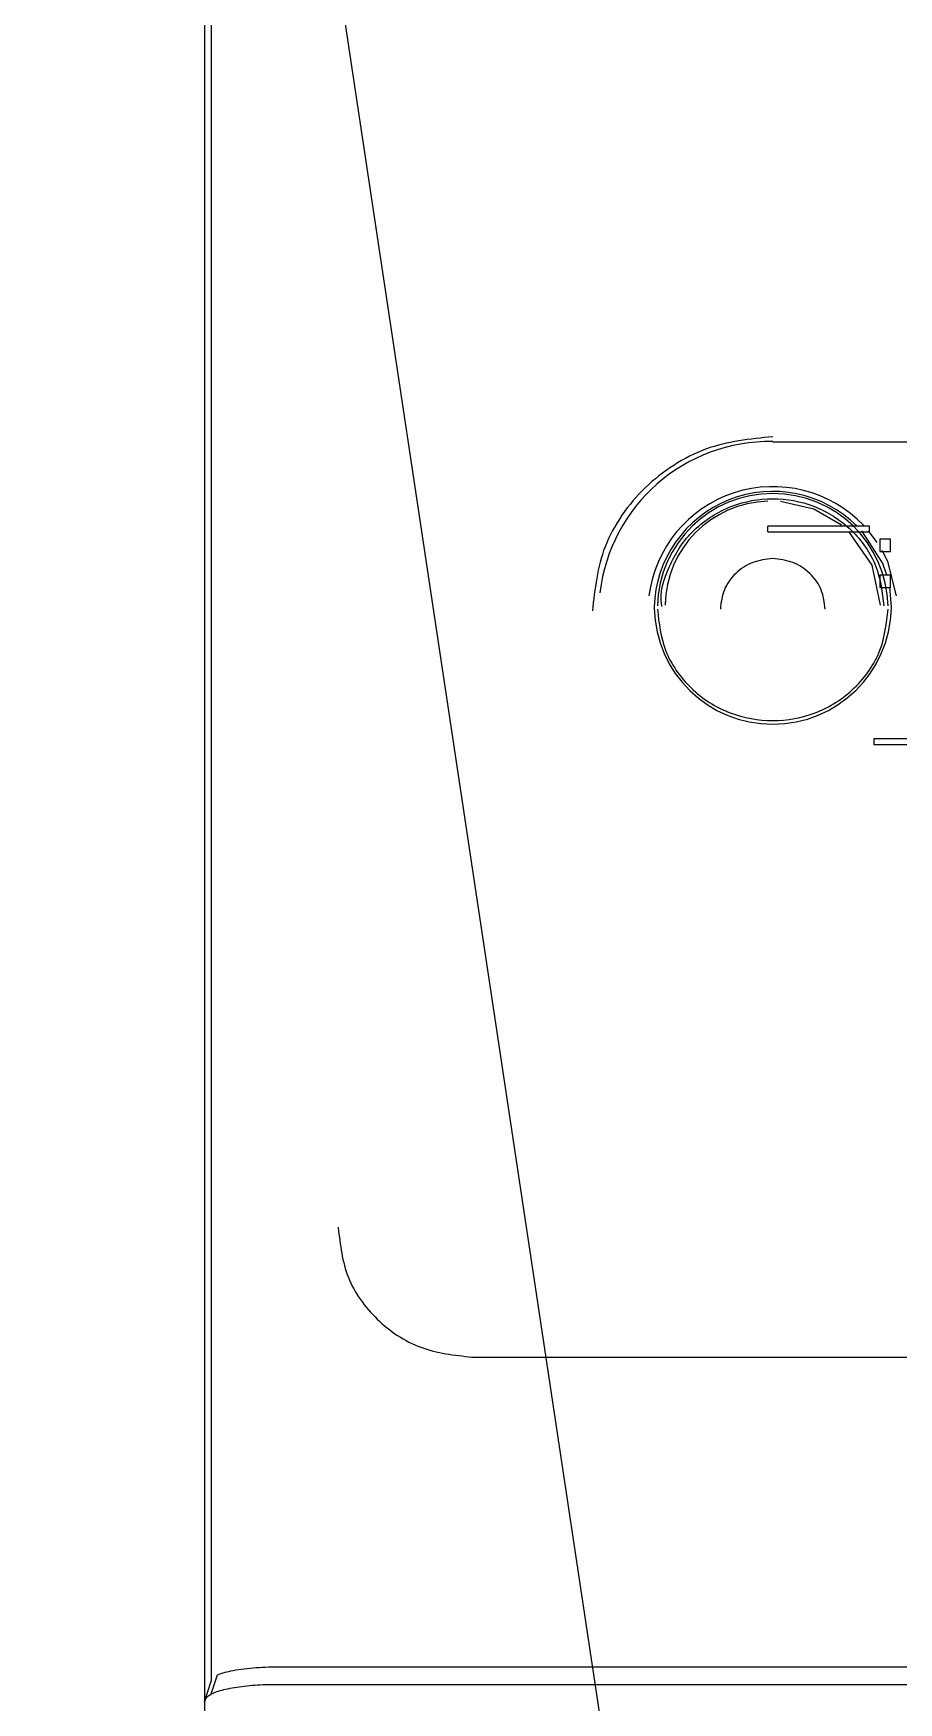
# Model space of a CAD drawing. Extents: x 500 to 100500, y -14500 to 21140.
# Drawn here: x 6375.02 to 6387.97, y 8877.85 to 8902.82 of the extents above; entities that cross this region are included whole.
import ezdxf

# ---------------------------------------------------------------- set-up
doc = ezdxf.new("R2010")
doc.units = 0
doc.layers.get('0').update_dxf_attribs({"linetype": 'CONTINUOUS'})
doc.layers.add('D', color=7, linetype='CONTINUOUS')

# ---------------------------------------------------------------- blocks, each defined once
blk = doc.blocks.new('KJVision F')
at = {"color": 2}
blk.add_line((8264.621, -71007.137, -10.475), (8464.621, -72337.137, -10.475), dxfattribs=at)
blk = doc.blocks.new('KJG24hsdg')
at = {"color": 1, "linetype": 'Continuous', "lineweight": 25}
for p, q in [((-18064.819, -19332.689), (-18064.819, -19366.062)), ((-18064.919, -19338.937), (-18064.919, -19366.373)), ((-18056.419, -19347.52), (-18052.217, -19347.52)), ((-18056.492, -19348.868), (-18056.492, -19348.785)), ((-18054.971, -19348.785), (-18056.492, -19348.785)), ((-18054.971, -19348.868), (-18054.971, -19348.785)), ((-18056.492, -19348.868), (-18054.971, -19348.868)), ((-18054.856, -19349.026), (-18054.989, -19348.852)), ((-18054.658, -19348.979), (-18054.818, -19348.979)), ((-18054.818, -19348.979), (-18054.818, -19349.163)), ((-18054.658, -19349.163), (-18054.658, -19348.979)), ((-18054.818, -19349.163), (-18054.658, -19349.163)), ((-18054.658, -19349.519), (-18054.818, -19349.519)), ((-18054.818, -19349.519), (-18054.818, -19349.703)), ((-18054.658, -19349.703), (-18054.658, -19349.519)), ((-18059.004, -19349.781), (-18059.004, -19349.781)), ((-18054.818, -19349.703), (-18054.658, -19349.703)), ((-18054.644, -19349.99), (-18054.67, -19349.697)), ((-18058.194, -19349.99), (-18058.194, -19350.013)), ((-18058.029, -19349.914), (-18058.029, -19349.964)), ((-18054.644, -19350.013), (-18054.644, -19349.99)), ((-18054.905, -19351.965), (-18054.905, -19352.049)), ((-18052.633, -19351.965), (-18054.905, -19351.965)), ((-18054.905, -19352.049), (-18052.633, -19352.049)), ((-18062.919, -19359.27), (-18062.919, -19359.282)), ((-18060.919, -19361.214), (-18039.919, -19361.214)), ((-18064.73, -19365.973), (-18064.829, -19366.271)), ((-18063.819, -19365.846), (-18037.019, -19365.846)), ((-18064.919, -19366.373), (-18064.819, -19366.061)), ((-18036.919, -19366.115), (-18063.919, -19366.115)), ((-18064.919, -19366.373), (-18064.919, -19372.319))]:
    blk.add_line(p, q, dxfattribs=at)
at = {"color": 1, "linetype": 'Continuous', "lineweight": 25, "flags": 128}
for points in [[(-18055.389, -19348.769), (-18055.803, -19348.527), (-18056.301, -19348.413)], [(-18054.809, -19349.964), (-18054.932, -19349.369), (-18055.28, -19348.865)], [(-18054.715, -19349.512), (-18054.78, -19349.334), (-18055.088, -19348.855)], [(-18054.568, -19349.825), (-18054.7, -19349.313), (-18054.781, -19349.15)]]:
    blk.add_lwpolyline(points, dxfattribs=at)
at = {"color": 1, "linetype": 'Continuous', "lineweight": 25}
for centre, radius, start, end in [((-18056.46, -19350.079), 2.562, 89.0928, 173.2942), ((-18056.416, -19350.063), 1.871, 43.5094, 172.6973), ((-18056.415, -19350.044), 1.78, 45.197, 178.2857), ((-18056.419, -19350.02), 1.726, 1.4395, 178.5605), ((-18056.449, -19349.991), 1.581, 91.6605, 179.0204), ((-18056.419, -19349.972), 1.775, 181.3333, 358.6667)]:
    blk.add_arc(centre, radius, start, end, dxfattribs=at)
for points, knots in [([(-18056.419, -19347.446), (-18056.759, -19347.481), (-18057.282, -19347.535), (-18057.911, -19347.86), (-18058.34, -19348.196), (-18058.689, -19348.611), (-18059.025, -19349.218), (-18059.081, -19349.724), (-18059.117, -19350.052)], [0, 0, 0, 0, 0.239443, 0.369658, 0.5, 0.630215, 0.760557, 1, 1, 1, 1]), ([(-18058.078, -19349.986), (-18058.078, -19349.983), (-18058.118, -19349.783), (-18058.008, -19349.463), (-18057.819, -19349.09), (-18057.601, -19348.835), (-18057.338, -19348.627), (-18056.951, -19348.433), (-18056.419, -19348.334), (-18055.888, -19348.433), (-18055.502, -19348.627), (-18055.238, -19348.835), (-18055.023, -19349.09), (-18054.816, -19349.464), (-18054.782, -19349.775), (-18054.759, -19349.977)], [0, 0, 0, 0, 0.0017998, 0.1213058, 0.1862763, 0.2513498, 0.3163204, 0.3813939, 0.5008999, 0.6204059, 0.6853764, 0.7504499, 0.8154205, 0.880494, 1, 1, 1, 1]), ([(-18058.144, -19350.026), (-18058.121, -19350.235), (-18058.086, -19350.559), (-18057.871, -19350.947), (-18057.648, -19351.212), (-18057.373, -19351.429), (-18056.971, -19351.63), (-18056.419, -19351.733), (-18055.867, -19351.63), (-18055.466, -19351.429), (-18055.191, -19351.212), (-18054.968, -19350.947), (-18054.753, -19350.559), (-18054.718, -19350.235), (-18054.694, -19350.026)], [0, 0, 0, 0, 0.119721, 0.18491, 0.25, 0.315189, 0.380279, 0.5, 0.619721, 0.68491, 0.75, 0.815189, 0.880279, 1, 1, 1, 1]), ([(-18064.722, -19365.97), (-18064.721, -19365.969), (-18064.682, -19365.945), (-18064.561, -19365.914), (-18064.374, -19365.881), (-18064.141, -19365.854), (-18063.947, -19365.849), (-18063.819, -19365.846)], [0, 0, 0, 0, 0.013092, 0.305152, 0.486398, 0.662872, 1, 1, 1, 1]), ([(-18063.919, -19366.115), (-18064.03, -19366.118), (-18064.253, -19366.126), (-18064.553, -19366.172), (-18064.776, -19366.226), (-18064.9, -19366.303), (-18064.914, -19366.353), (-18064.919, -19366.373)], [0, 0, 0, 0, 0.2119, 0.426585, 0.639733, 0.852286, 1, 1, 1, 1])]:
    blk.add_open_spline(points, degree=3, knots=knots, dxfattribs=at)
for points in [[(-18056.419, -19349.269), (-18056.522, -19349.281), (-18056.727, -19349.303), (-18056.986, -19349.478), (-18057.168, -19349.728), (-18057.191, -19349.927), (-18057.203, -19350.026)], [(-18055.636, -19350.026), (-18055.648, -19349.927), (-18055.671, -19349.728), (-18055.852, -19349.478), (-18056.111, -19349.303), (-18056.317, -19349.281), (-18056.419, -19349.269)], [(-18062.919, -19359.282), (-18062.889, -19359.536), (-18062.829, -19360.042), (-18062.367, -19360.68), (-18061.706, -19361.127), (-18061.182, -19361.185), (-18060.919, -19361.214)]]:
    blk.add_open_spline(points, degree=3, dxfattribs=at)

msp = doc.modelspace()

# ---------------------------------------------------------------- block references
msp.add_blockref('KJVision F', (-1948.54, 80333.098))
at = {"layer": 'D'}
msp.add_blockref('KJG24hsdg', (24442.502, 28244.235, -10.475), dxfattribs=at)

doc.saveas('drawing.dxf')
